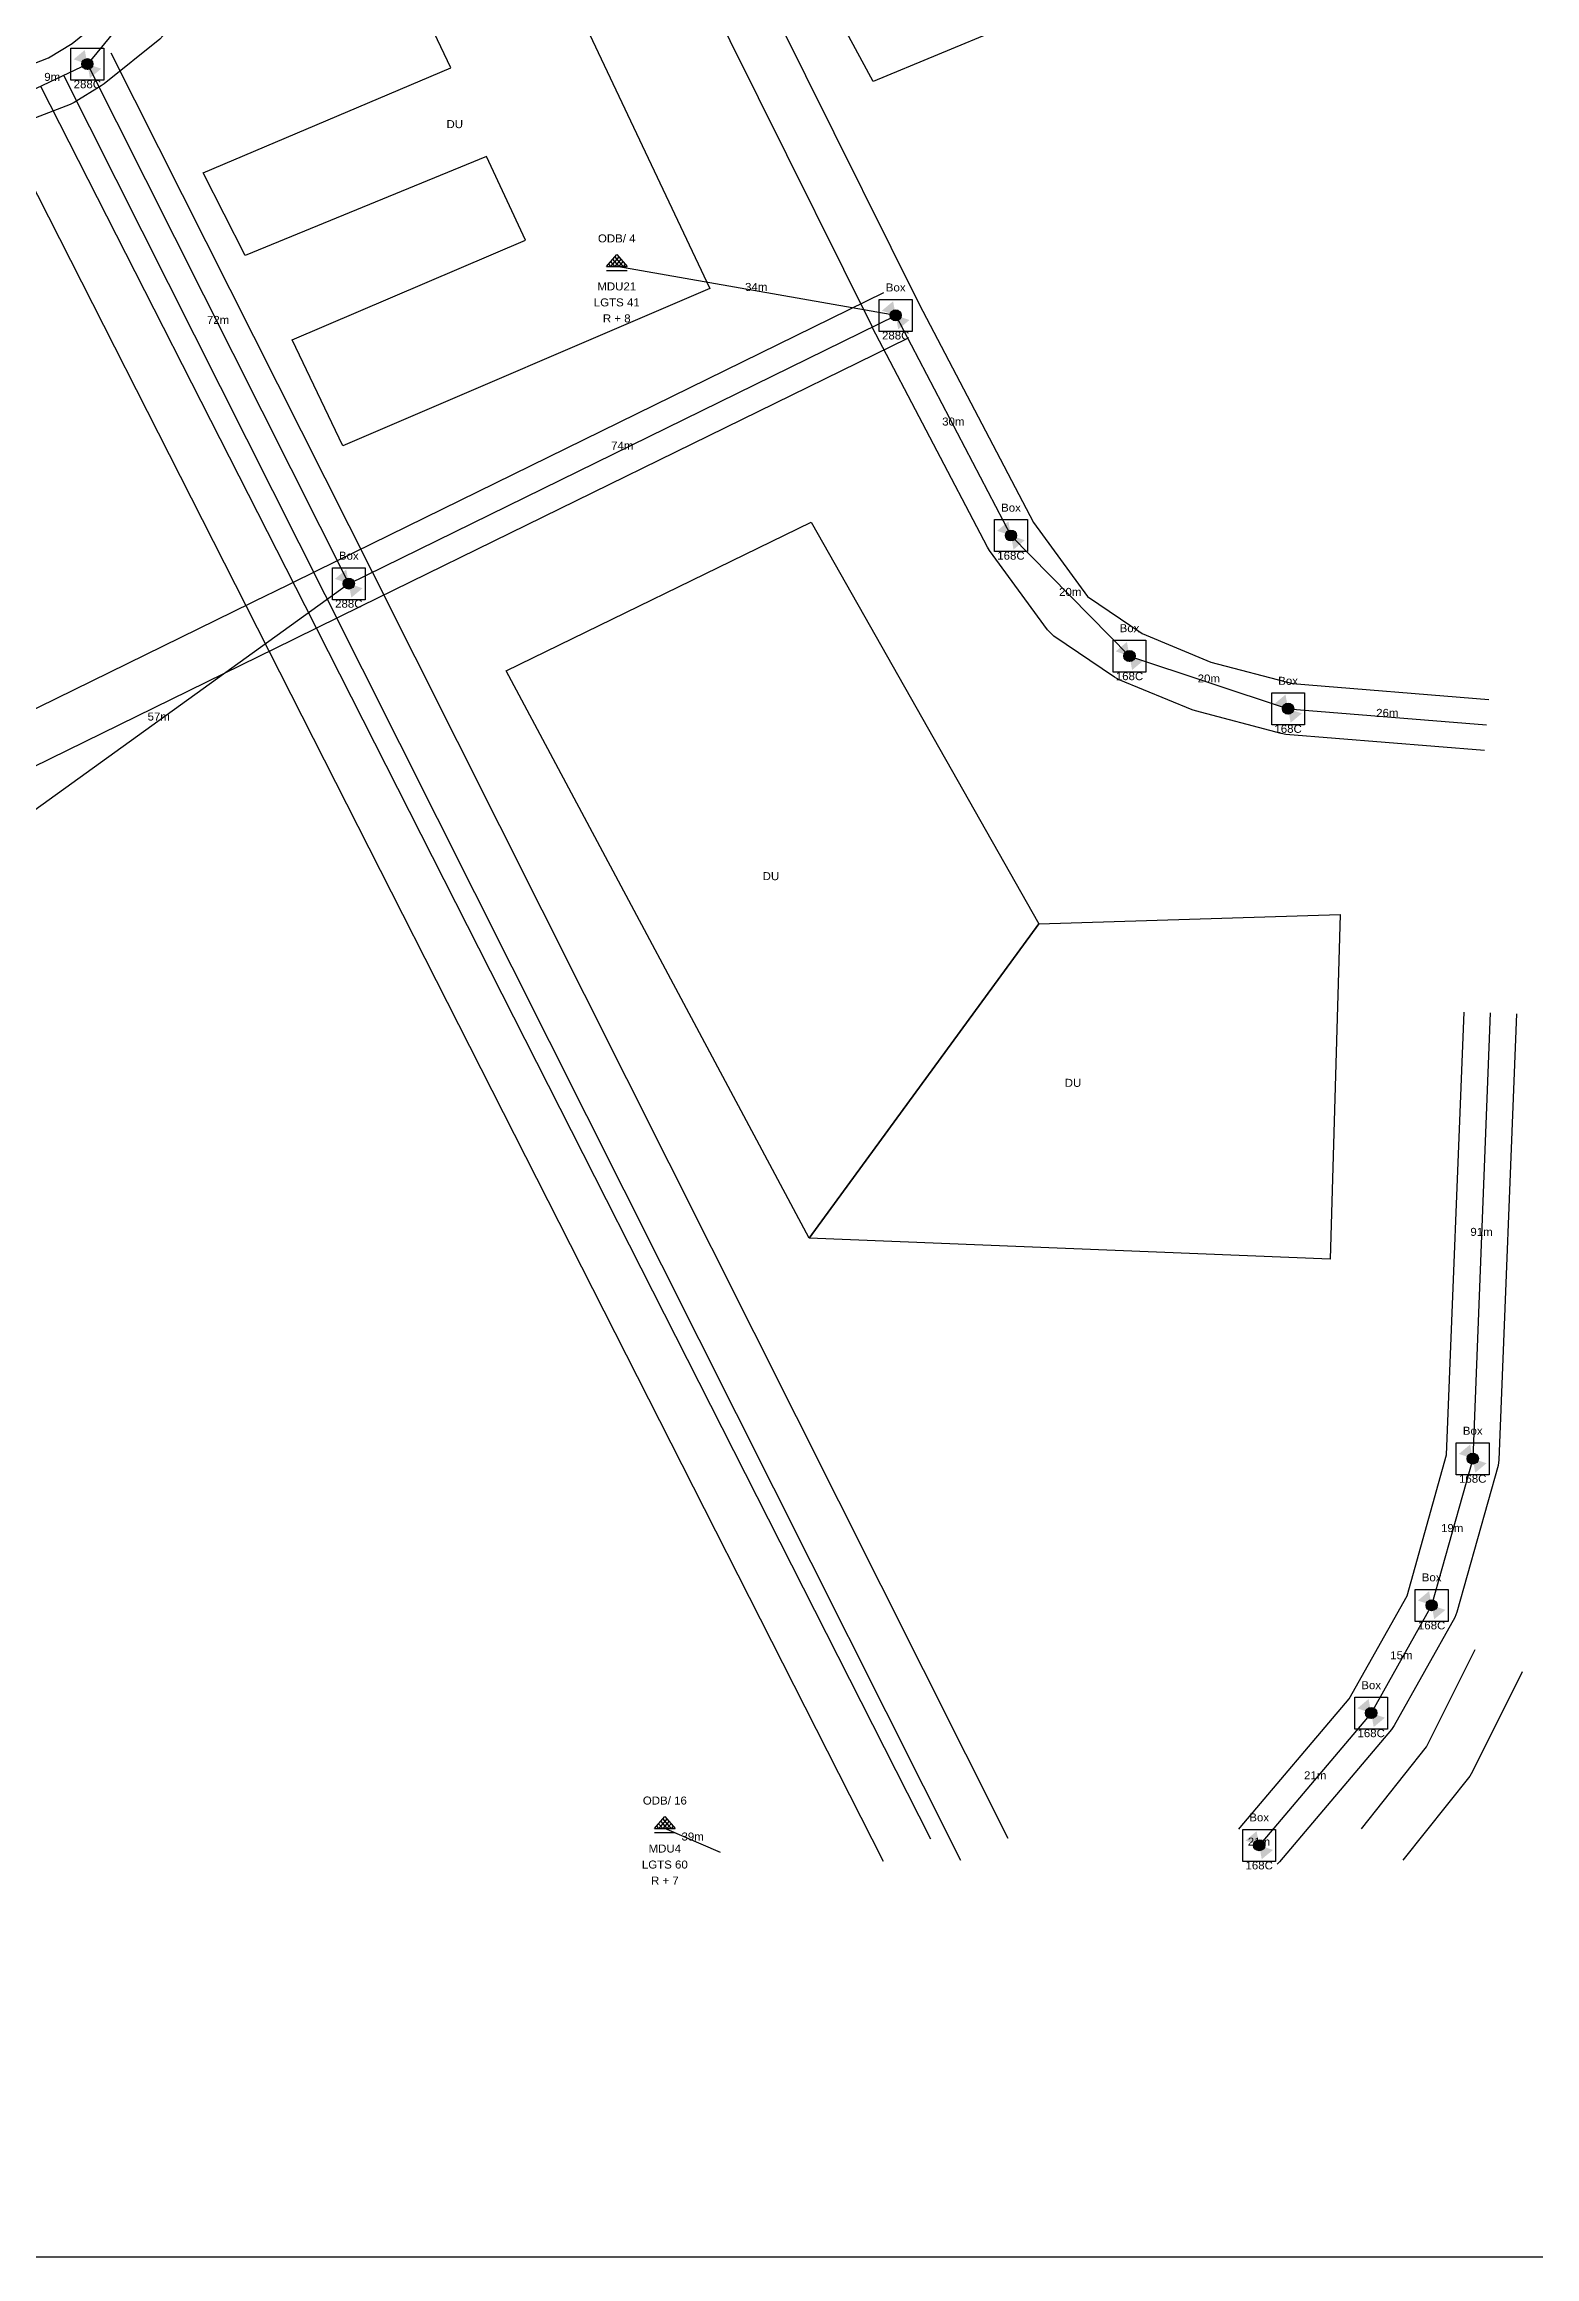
# Model space of a CAD drawing. Header units: millimetres. Extents: x -2012 to 1398, y -1200 to 746.
# Drawn here: x 978.3 to 1186.5, y -280.2 to 28.9 of the extents above; entities that cross this region are included whole.
import ezdxf
from ezdxf.enums import TextEntityAlignment as Align

# ---------------------------------------------------------------- set-up
doc = ezdxf.new("R2010")
doc.units = ezdxf.units.MM
doc.styles.get("Standard").update_dxf_attribs({"font": 'arial.ttf'})

# ---------------------------------------------------------------- blocks, each defined once
blk = doc.blocks.new('big_block')
blk.add_lwpolyline([(558.281445706, -280.223096029), (1398.28144571, -280.223096029), (1398.28144571, 313.776903971), (558.281445706, 313.776903971)], close=True)
blk = doc.blocks.new('roads.block1.A4')
at = {"layer": 'roads', "color": 7}
for points in [[(92.9590853813, 38.2403580004), (86.5595262671, 27.3308737821), (85.8302691763, 26.4770488498), (79.0250726444, 20.8883074388), (78.6890327863, 20.6469461591), (75.3886949022, 18.5861618062), (74.8837220656, 18.3299169117), (69.6221388532, 16.2223371635)], [(30.231398163, 48.5917007947), (33.1640701154, 37.5664115675), (38.6344591221, 29.9360962773), (49.9789817334, 22.8588199354), (61.3912863638, 21.3182383991), (67.5764782121, 22.2972701561), (72.2400866779, 24.1653251424), (75.1234811193, 25.9657632662), (81.3277659717, 31.0610082776), (87.1158634071, 40.928118886), (88.6928848295, 52.3839076058), (88.1205275626, 56.507451634), (85.8388868888, 63.0816164805), (78.8319858816, 72.2449369465), (68.9460437825, 77.9719098432), (57.4598099892, 79.5176704972), (51.5481851189, 78.5233482707), (46.4890128837, 76.5996122969), (43.4528125582, 74.8790637291), (37.5323099049, 69.7603991144), (31.7495533516, 59.8408607866), (30.231398163, 48.5917007947)], [(136.797868637, 79.1610713817), (178.327863694, -6.62096030747), (192.249303804, -33.9010478288), (198.835410058, -43.1751260332), (205.499486617, -47.8109823708), (213.857672769, -51.3562483681), (223.816491643, -54.0435194386), (247.709664855, -56.0363488346)], [(247.177714746, -62.4142034175), (222.996201346, -60.3973247754), (222.428511219, -60.2978962079), (211.977443206, -57.4777974511), (211.561537408, -57.3342404045), (202.69488989, -53.5733019208), (202.117060619, -53.2542611407), (194.72226745, -48.1100827273), (193.940642786, -47.3360145245), (186.896083688, -37.4163762032), (186.654798712, -37.0180996355), (172.611976931, -9.50015578568), (172.582074273, -9.44000837779), (131.03744354, 76.372253944)], [(79.8671930238, 24.7704271026), (111.71468737, -40.1600725354), (189.129805237, -198.34255373)], [(183.381313895, -201.155887569), (105.968038266, -42.9771678516), (74.121158728, 21.9520783179)], [(71.2994227687, 20.61392616), (103.467565202, -44.2903884395), (179.70285749, -198.448828055)], [(173.966016241, -201.285842769), (97.7326023474, -47.1311987205), (65.5650867901, 17.7718510583)], [(-0.326818895117, -92.9097647879), (99.1621367337, -42.8528587276), (99.3898908708, -42.7383863046), (107.403939508, -38.7104130818), (174.023884998, -5.18710351683)], [(176.900688645, -10.9040958011), (110.280072045, -44.4277430699), (102.265804236, -48.4558265282), (102.038057238, -48.5702953652), (2.54970206209, -98.6268993134)], [(217.273044583, -197.226553022), (217.425030775, -197.042427576), (230.720653139, -180.935290681), (237.760455373, -168.05843651), (242.569276701, -150.448455806), (244.698442095, -95.1010224513)], [(251.093711758, -95.3470426555), (248.950454403, -151.060795066), (248.839792229, -151.780755788), (243.835434568, -170.106793675), (243.556253991, -170.798848463), (236.190155775, -184.272546926), (235.850213987, -184.774606224), (222.208745167, -201.300722845), (221.993587389, -201.536384386), (221.926382394, -201.602996387)], [(232.188271706, -197.179593504), (240.131526309, -186.945588582), (246.034104095, -174.775526074)], [(251.792553718, -177.568420261), (245.743899154, -190.039667027), (245.392578522, -190.605285289), (237.244080064, -201.103724215)]]:
    blk.add_lwpolyline(points, dxfattribs=at)
blk = doc.blocks.new('buildings.block2.A4')
at = {"layer": 'building', "color": 7}
for points in [[(150.92633329273667, 62.590777408797294), (195.5880100345239, 84.32182872202247), (205.7652278461028, 65.66502543631941), (177.46416104992386, 52.67179980734363), (188.4050975870341, 27.87767356960103), (172.71404872625135, 21.200849899556488), (150.92633329273667, 62.590777408797294)], [(109.6071435092017, 48.06959547335282), (125.30278629413806, 55.09032063325867), (152.80524251970928, -4.668597516603768), (108.11722967831884, -24.34706955542788), (101.9496566633461, -11.109905219636858), (130.34661256475374, 1.3738688244484365), (125.62312237918377, 11.810894497204572), (96.22592954500578, -0.5522714098915458), (91.08468080870807, 9.779670211486518), (121.2569838333875, 22.907041053753346), (109.6071435092017, 48.06959547335282)], [(128.01702245976776, -52.44623180758208), (165.1749672385631, -33.883002191316336), (192.89666866743937, -84.074749274645), (164.9252169498941, -123.36004579579458), (128.01702245976776, -52.44623180758208)], [(192.89666866743937, -84.074749274645), (229.58678016799968, -82.92592011205852), (228.40663551306352, -125.98010337911546), (164.9252169498941, -123.36004579579458), (192.89666866743937, -84.074749274645)]]:
    blk.add_lwpolyline(points, dxfattribs=at)
at = {"color": 7}
for p in [(121.944961664, 15.3716255389), (160.456845564, -78.6215239936), (197.255998559, -104.453011746)]:
    blk.add_text('DU ', height=1, dxfattribs=at).set_placement(p, align=Align.CENTER)
blk = doc.blocks.new('The door')
at = {"color": 1, "lineweight": 30, "true_color": 0xff0000}
for p, q in [((-1.25, 0), (0, 1.5)), ((-1.25, 0), (1.25, 0)), ((-1.0069169636, 0.291699643676), (-0.763833927207, 0)), ((-0.755187722703, 0.593774732757), (-0.260375445407, 0)), ((0.251729240901, 1.19792491092), (-0.746541518198, 0)), ((-0.503458481802, 0.895849821838), (0.243083036396, 0)), ((-0.251729240901, 1.19792491092), (0.746541518198, 0)), ((0.503458481802, 0.895849821838), (-0.243083036396, 0)), ((0, 1.5), (1.25, 0)), ((0.755187722703, 0.593774732757), (0.260375445407, 0)), ((1.0069169636, 0.291699643676), (0.763833927207, 0)), ((-1.25, -0.5), (1.25, -0.5))]:
    blk.add_line(p, q, dxfattribs=at)
blk = doc.blocks.new('subscriber_dwelling.block2.A4')
for p in [(141.481941025, -1.91149212001), (147.339759502, -197.157770831)]:
    blk.add_blockref('The door', p)
at = {"color": 7}
for s, p in [('ODB/ 4', (141.481941025, 1.08850787999)), ('MDU21', (141.481941025, -4.91149212001)), ('LGTS 41', (141.481941025, -6.91149212001)), ('R + 8', (141.481941025, -8.91149212001)), ('ODB/ 16', (147.339759502, -194.157770831)), ('MDU4', (147.339759502, -200.157770831)), ('LGTS 60', (147.339759502, -202.157770831)), ('R + 7', (147.339759502, -204.157770831))]:
    blk.add_text(s, height=1, dxfattribs=at).set_placement(p, align=Align.CENTER)
blk = doc.blocks.new('Closure')
at = {"lineweight": 25, "true_color": 0xff0000}
h = blk.add_hatch(color=1, dxfattribs=at)
h.paths.add_polyline_path([(-0.00097727868706, 0.0179096236825), (-0.313163589337, 1.77230591513), (-1.68444245425, 0.602128453553)], flags=0)
h.paths.add_polyline_path([(1.68248789688, -0.566309204325), (-0.00097727868706, 0.0179096236825), (0.311209031963, -1.7364866659)], flags=0)
h = blk.add_hatch(color=1, dxfattribs=at)
edge = h.paths.add_edge_path(flags=0)
edge.add_arc((-0.00097727868706, 0.0179096236825), 0.684950314064, 180, 360)
edge.add_arc((-0.00097727868706, 0.0179096236825), 0.684950314064, 0, 180)
at = {"color": 12, "lineweight": 25, "true_color": 0xcc0000}
for centre, radius in [((-0.00097727868706, 0.0179096236825), 0.684950314064), ((0, 0), 0.648391968078)]:
    blk.add_circle(centre, radius, dxfattribs=at)
blk = doc.blocks.new('splicers.block2.A4')
for p in [(76.9941758759, 23.3612527102), (175.462286821, -8.04559965897), (189.505108603, -35.5635435088), (108.841670222, -41.5692469277), (203.94446087, -50.6273602434), (223.262176401, -57.2083974839), (245.752819571, -150.937784964), (240.748461911, -169.263822851), (233.382363694, -182.737521313), (219.740894875, -199.263637933)]:
    blk.add_blockref('Closure', p)
at = {"color": 7}
for s, p in [('288C', (76.9941758759, 20.3612527102)), ('288C', (175.462286821, -11.045599659)), ('168C', (189.505108603, -38.5635435088)), ('288C', (108.841670222, -44.5692469277)), ('168C', (203.94446087, -53.6273602434)), ('168C', (223.262176401, -60.2083974839)), ('168C', (245.752819571, -153.937784964)), ('168C', (240.748461911, -172.263822851)), ('168C', (233.382363694, -185.737521313)), ('168C', (219.740894875, -202.263637933))]:
    blk.add_text(s, height=1, dxfattribs=at).set_placement(p, align=Align.CENTER)
blk = doc.blocks.new('box.block2.A4')
at = {"layer": 'roads', "color": 3}
for points in [[(74.9941758759087, 21.361252710223198), (74.9941758759087, 25.361252710223198), (78.9941758759087, 25.361252710223198), (78.9941758759087, 21.361252710223198), (74.9941758759087, 21.361252710223198)], [(74.9941758759087, 21.361252710223198), (74.9941758759087, 25.361252710223198), (78.9941758759087, 25.361252710223198), (78.9941758759087, 21.361252710223198), (74.9941758759087, 21.361252710223198)], [(173.4622868214501, -10.045599658973515), (173.4622868214501, -6.045599658973515), (177.4622868214501, -6.045599658973515), (177.4622868214501, -10.045599658973515), (173.4622868214501, -10.045599658973515)], [(173.4622868214501, -10.045599658973515), (173.4622868214501, -6.045599658973515), (177.4622868214501, -6.045599658973515), (177.4622868214501, -10.045599658973515), (173.4622868214501, -10.045599658973515)], [(187.5051086032763, -37.56354350876063), (187.5051086032763, -33.56354350876063), (191.5051086032763, -33.56354350876063), (191.5051086032763, -37.56354350876063), (187.5051086032763, -37.56354350876063)], [(106.84167022211477, -43.569246927741915), (106.84167022211477, -39.569246927741915), (110.84167022211477, -39.569246927741915), (110.84167022211477, -43.569246927741915), (106.84167022211477, -43.569246927741915)], [(106.84167022211477, -43.569246927741915), (106.84167022211477, -39.569246927741915), (110.84167022211477, -39.569246927741915), (110.84167022211477, -43.569246927741915), (106.84167022211477, -43.569246927741915)], [(201.94446086965036, -52.62736024335027), (201.94446086965036, -48.62736024335027), (205.94446086965036, -48.62736024335027), (205.94446086965036, -52.62736024335027), (201.94446086965036, -52.62736024335027)], [(221.26217640051618, -59.208397483918816), (221.26217640051618, -55.208397483918816), (225.26217640051618, -55.208397483918816), (225.26217640051618, -59.208397483918816), (221.26217640051618, -59.208397483918816)], [(243.75281957141124, -152.93778496375307), (243.75281957141124, -148.93778496375307), (247.75281957141124, -148.93778496375307), (247.75281957141124, -152.93778496375307), (243.75281957141124, -152.93778496375307)], [(238.74846191052347, -171.26382285077125), (238.74846191052347, -167.26382285077125), (242.74846191052347, -167.26382285077125), (242.74846191052347, -171.26382285077125), (238.74846191052347, -171.26382285077125)], [(231.38236369448714, -184.73752131313086), (231.38236369448714, -180.73752131313086), (235.38236369448714, -180.73752131313086), (235.38236369448714, -184.73752131313086), (231.38236369448714, -184.73752131313086)], [(217.7408948749071, -201.26363793341443), (217.7408948749071, -197.26363793341443), (221.7408948749071, -197.26363793341443), (221.7408948749071, -201.26363793341443), (217.7408948749071, -201.26363793341443)]]:
    blk.add_lwpolyline(points, dxfattribs=at)
at = {"color": 3}
for p in [(175.462286821, -5.04559965897), (175.462286821, -5.04559965897), (189.505108603, -32.5635435088), (108.841670222, -38.5692469277), (108.841670222, -38.5692469277), (203.94446087, -47.6273602434), (223.262176401, -54.2083974839), (245.752819571, -147.937784964), (240.748461911, -166.263822851), (233.382363694, -179.737521313), (219.740894875, -196.263637933)]:
    blk.add_text('Box', height=1, dxfattribs=at).set_placement(p, align=Align.CENTER)
blk = doc.blocks.new('trench.block1.A4')
at = {"color": 3}
for points in [[(90.1989315218525, 39.85947833955288), (76.9941758759087, 23.361252710223198)], [(76.9941758759087, 23.361252710223198), (68.4322547793854, 19.19288860913366)], [(76.9941758759087, 23.361252710223198), (108.84167022211477, -41.569246927741915)], [(175.4622868214501, -8.045599658973515), (141.48194102454, -1.9114921200089157)], [(108.84167022211477, -41.569246927741915), (175.4622868214501, -8.045599658973515)], [(175.4622868214501, -8.045599658973515), (189.5051086032763, -35.56354350876063)], [(189.5051086032763, -35.56354350876063), (203.94446086965036, -50.62736024335027)], [(108.84167022211477, -41.569246927741915), (62.53987256682012, -75.78385894466192)], [(203.94446086965036, -50.62736024335027), (223.26217640051618, -57.208397483918816)], [(223.26217640051618, -57.208397483918816), (247.4436898001004, -59.225276126060635)], [(247.8960769267287, -95.22403255337849), (245.75281957141124, -150.93778496375307)], [(245.75281957141124, -150.93778496375307), (240.74846191052347, -169.26382285077125)], [(240.74846191052347, -169.26382285077125), (233.38236369448714, -182.73752131313086)], [(233.38236369448714, -182.73752131313086), (219.7408948749071, -199.26363793341443)], [(154.10851054964587, -200.1522555295378), (147.33975950244348, -197.15777083067223)], [(219.7408948749071, -199.26363793341443), (219.67368987994269, -199.33024993445724)]]:
    blk.add_lwpolyline(points, dxfattribs=at)
for s, p in [('9m', (72.7132153276, 21.2770706597)), ('34m', (158.472113923, -4.97854588949)), ('72m', (92.917923049, -9.10399710876)), ('30m', (182.483697712, -21.8045715839)), ('74m', (142.151978522, -24.8074232934)), ('20m', (196.724784736, -43.0954518761)), ('20m', (213.603318635, -53.9178788636)), ('57m', (85.6907713945, -58.6765529362)), ('26m', (235.3529331, -58.216836805)), ('91m', (246.824448249, -123.080908759)), ('19m', (243.250640741, -160.100803907)), ('15m', (237.065412803, -176.000672082)), ('21m', (226.561629285, -191.000579623)), ('39m', (150.724135026, -198.65501318)), ('21m', (219.707292377, -199.296943934))]:
    blk.add_text(s, height=1, dxfattribs=at).set_placement(p, align=Align.CENTER)

msp = doc.modelspace()

# ---------------------------------------------------------------- block references
msp.add_blockref('big_block', (0, 0))
at = {"xscale": 1.14698558432, "yscale": 1.11786409288}
for name in ['roads.block1.A4', 'trench.block1.A4', 'box.block2.A4', 'splicers.block2.A4', 'subscriber_dwelling.block2.A4', 'buildings.block2.A4']:
    msp.add_blockref(name, (896, 0), dxfattribs=at)

doc.saveas('drawing.dxf')
